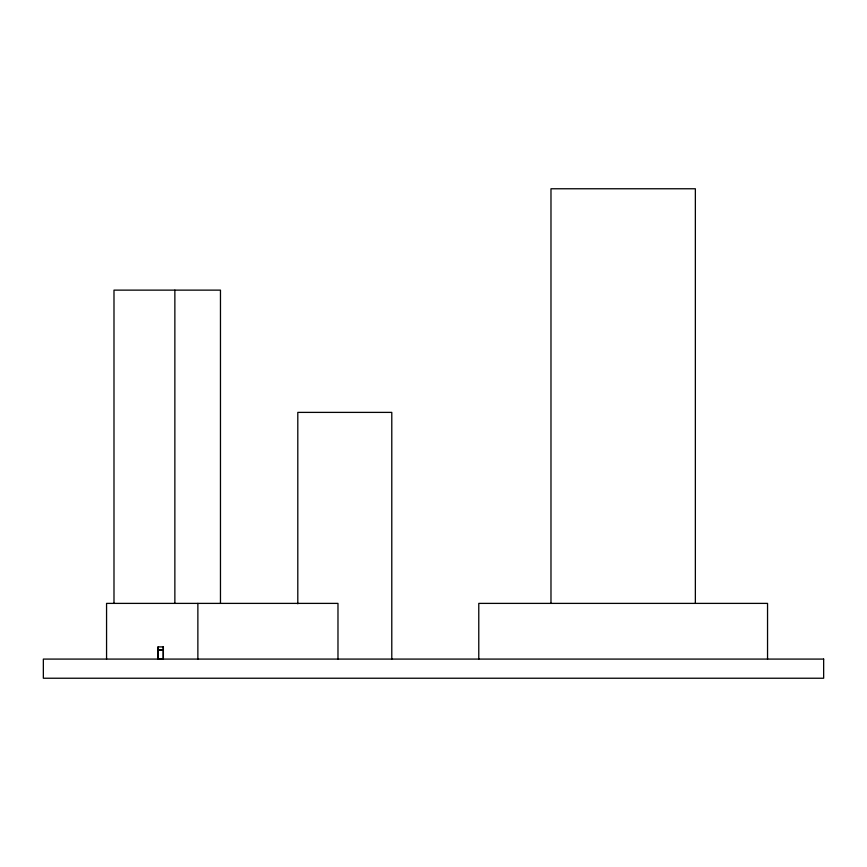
<?xml version="1.0" encoding="UTF-8"?>
<svg xmlns="http://www.w3.org/2000/svg" width="867" height="867" viewBox="0 0 867 867"><rect width="100%" height="100%" fill="white"/><g stroke="black" fill="none" stroke-linecap="round" stroke-linejoin="round"><path stroke-width="1.3" d="M158.152 650.033L163.202 650.033M158.152 650.207L163.202 650.207M158.152 658.909L163.202 658.909M767.544 659.083L767.544 603.389L478.779 603.389L478.779 659.083M695.356 603.389L695.356 188.768L550.978 188.768L550.978 603.389M391.786 659.083L391.786 412.389L297.804 412.389L297.804 603.811M337.978 659.083L337.978 603.389L106.565 603.389L106.565 659.083M220.467 603.389L220.467 290.131L113.989 290.131L113.989 603.389M197.871 603.389L197.871 659.083M174.863 290.131L174.863 603.389M163.375 659.083L163.375 646.901L157.978 646.901L157.978 659.083M163.202 646.901L163.202 659.083M158.152 646.901L158.152 659.083M823.65 659.083L43.35 659.083L43.35 678.232L823.65 678.232L823.65 659.083"/></g></svg>
